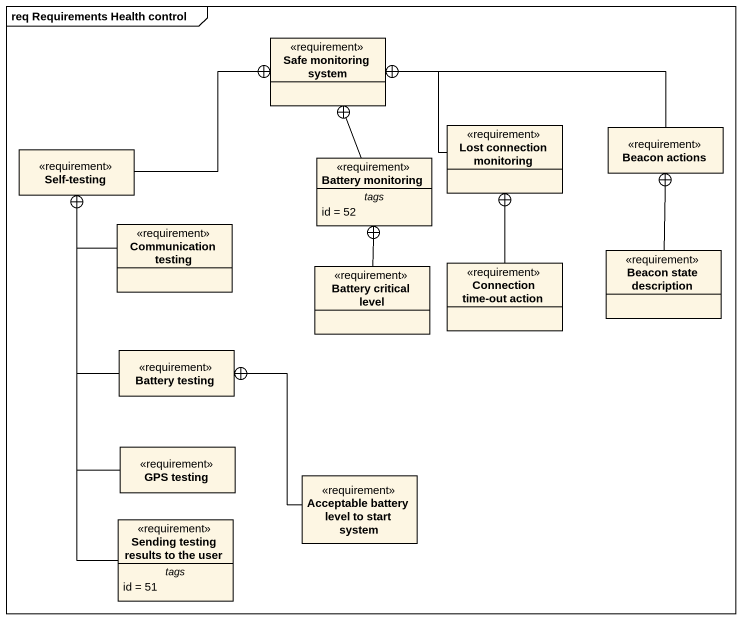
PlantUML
@startuml
mainframe req Requirements Health control
hide circle
hide empty members
class "Safe monitoring system" as Safe_monitoring_system <<requirement>>
class "Lost connection monitoring" as Lost_connection_monitoring <<requirement>>
class "Beacon actions" as Beacon_actions <<requirement>>
class "Self-testing" as Self_testing <<requirement>>
class "Battery monitoring" as Battery_monitoring <<requirement>> {
  -- tags --
  id = 52
}
class "Communication testing" as Communication_testing <<requirement>>
class "Battery critical level" as Battery_critical_level <<requirement>>
class "Connection time-out action" as Connection_time_out_action <<requirement>>
class "Beacon state description" as Beacon_state_description <<requirement>>
class "Battery testing" as Battery_testing <<requirement>>
class "GPS testing" as GPS_testing <<requirement>>
class "Acceptable battery level to start system" as Acceptable_battery_level_to <<requirement>>
class "Sending testing results to the user" as Sending_testing_results_to <<requirement>> {
  -- tags --
  id = 51
}
Lost_connection_monitoring -left-+ Safe_monitoring_system
Beacon_actions -left-+ Safe_monitoring_system
Self_testing -right-+ Safe_monitoring_system
Battery_monitoring -up-+ Safe_monitoring_system
Communication_testing -up-+ Self_testing
Battery_critical_level -up-+ Battery_monitoring
Connection_time_out_action -up-+ Lost_connection_monitoring
Beacon_state_description -up-+ Beacon_actions
Battery_testing -up-+ Self_testing
GPS_testing -up-+ Self_testing
Acceptable_battery_level_to -up-+ Battery_testing
Sending_testing_results_to -up-+ Self_testing
@enduml
